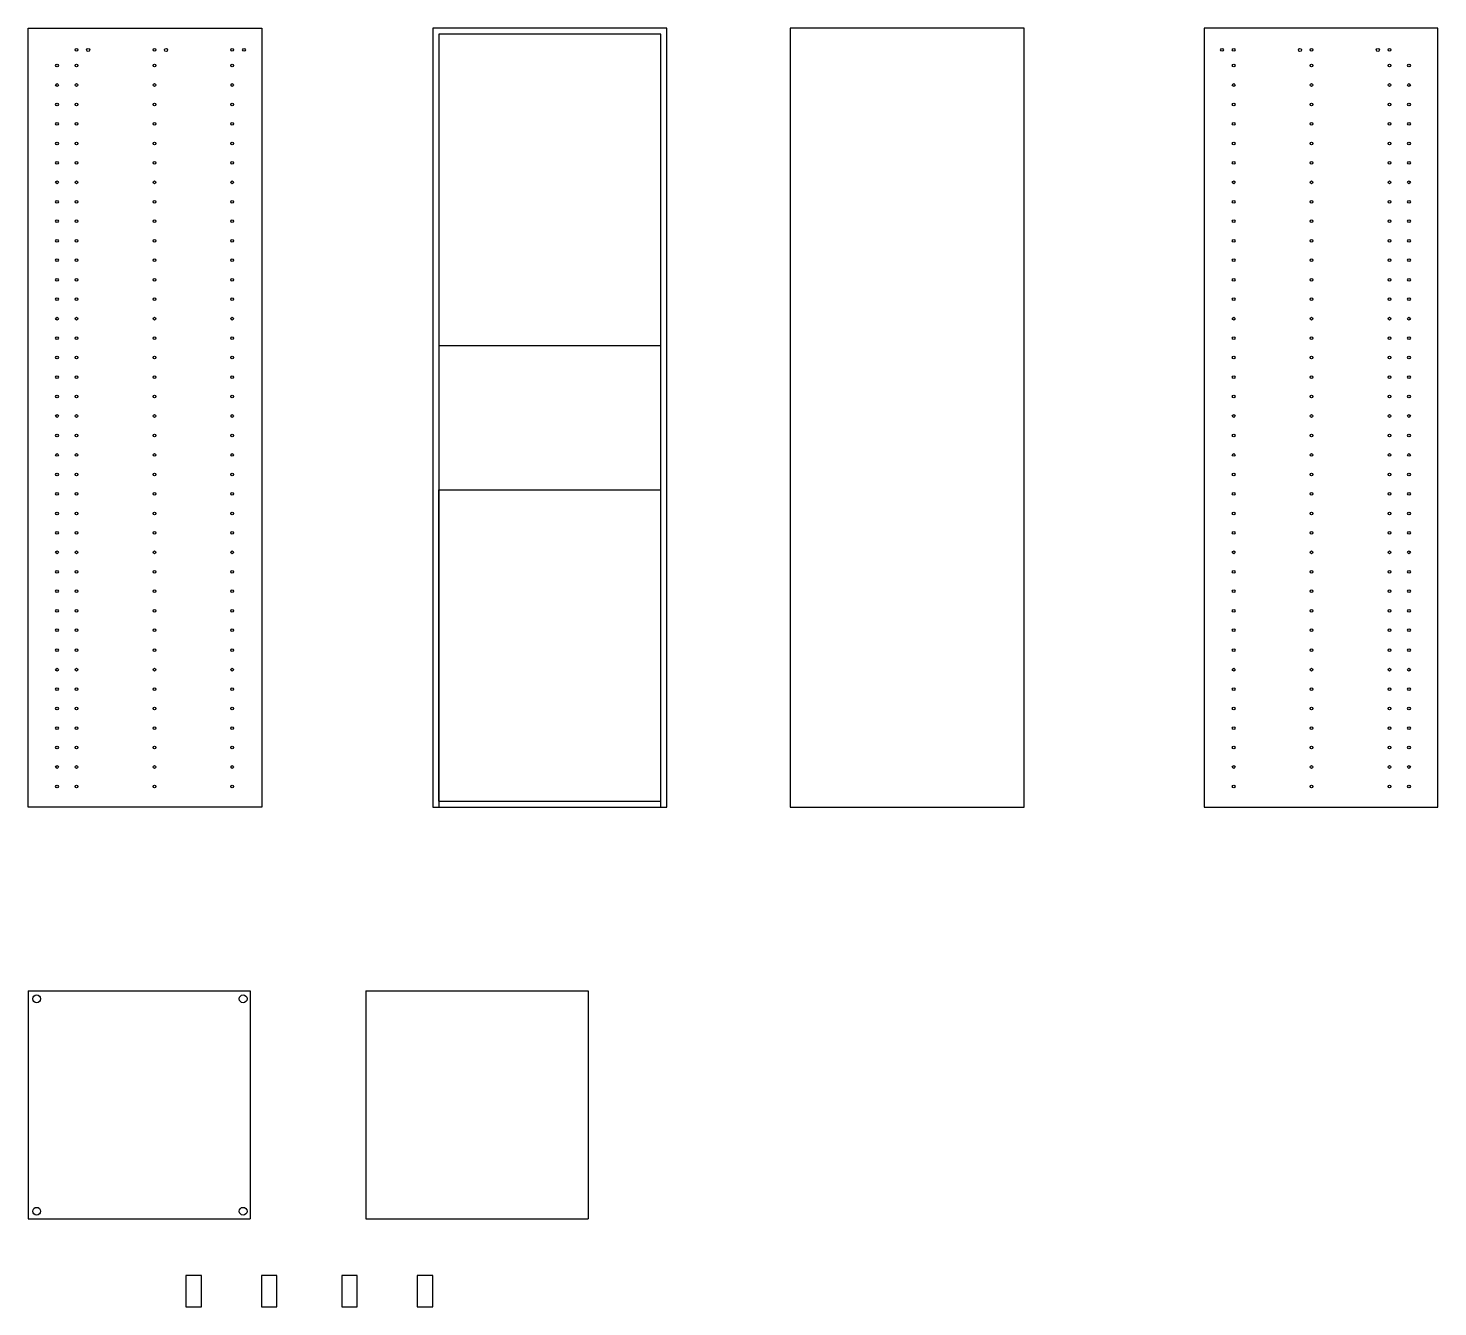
# Model space of a CAD drawing. Header units: millimetres. Extents: x -566 to 5878, y -1053 to 3177.
# Drawn here: x 3420 to 3781.9, y 1814 to 2142.4 of the extents above; entities that cross this region are included whole.
import ezdxf

# ---------------------------------------------------------------- set-up
doc = ezdxf.new("R2010")
doc.units = ezdxf.units.MM
doc.header["$MEASUREMENT"] = 0
doc.layers.add('ABACO', color=5, linetype='Continuous')

msp = doc.modelspace()

# ---------------------------------------------------------------- linework, layer by layer
at = {"layer": 'ABACO', "linetype": 'Continuous'}
for p, q in [((3480.04, 2060.85), (3480.04, 2023.85)), ((3525.46, 2060.85), (3582.46, 2060.85)), ((3721.92, 2060.85), (3721.92, 2023.85)), ((3525.46, 1943.85), (3525.46, 2023.85)), ((3525.46, 2023.85), (3582.46, 2023.85)), ((3525.46, 1943.85), (3582.46, 1943.85)), ((3525.46, 1943.85), (3525.46, 1942.35)), ((3480.04, 1942.35), (3420.04, 1942.35)), ((3523.96, 1942.35), (3583.96, 1942.35)), ((3523.96, 1942.35), (3533.96, 1942.35)), ((3721.92, 1942.35), (3781.92, 1942.35)), ((3420.04, 1895.16), (3477.04, 1895.16)), ((3477.04, 1895.16), (3477.04, 1836.66)), ((3506.76, 1895.16), (3563.76, 1895.16)), ((3563.76, 1895.16), (3563.76, 1836.66))]:
    msp.add_line(p, q, dxfattribs=at)
for points in [[(3420.04, 1942.35), (3420.04, 2142.35), (3480.04, 2142.35), (3480.04, 2060.85)], [(3583.96, 1942.35), (3583.96, 2142.35), (3523.96, 2142.35), (3523.96, 1942.35)], [(3781.92, 1942.35), (3781.92, 2142.35), (3721.92, 2142.35), (3721.92, 2060.85)], [(3582.46, 1942.35), (3582.46, 2140.85), (3525.46, 2140.85), (3525.46, 1943.85)], [(3480.04, 2023.85), (3480.04, 1942.35)], [(3721.92, 2023.85), (3721.92, 1942.35)], [(3420.04, 1895.16), (3420.04, 1836.66), (3477.04, 1836.66)], [(3506.76, 1895.16), (3506.76, 1836.66), (3563.76, 1836.66)], [(3460.54, 1814.05), (3464.54, 1814.05)], [(3479.9, 1814.05), (3483.9, 1814.05)], [(3500.54, 1814.05), (3504.54, 1814.05)], [(3519.9, 1814.05), (3523.9, 1814.05)]]:
    msp.add_lwpolyline(points, dxfattribs=at)
for points in [[(3675.69, 1942.35), (3675.69, 2142.35), (3615.69, 2142.35), (3615.69, 1942.35)], [(3460.54, 1822.05), (3460.54, 1814.05), (3464.54, 1814.05), (3464.54, 1822.05)], [(3479.9, 1822.05), (3479.9, 1814.05), (3483.9, 1814.05), (3483.9, 1822.05)], [(3500.54, 1822.05), (3500.54, 1814.05), (3504.54, 1814.05), (3504.54, 1822.05)], [(3519.9, 1822.05), (3519.9, 1814.05), (3523.9, 1814.05), (3523.9, 1822.05)]]:
    msp.add_lwpolyline(points, close=True, dxfattribs=at)
at = {"layer": 'ABACO'}
for centre, radius in [((3432.44, 2136.77), 0.35), ((3435.44, 2136.77), 0.4), ((3452.44, 2136.77), 0.35), ((3455.44, 2136.77), 0.4), ((3472.44, 2136.77), 0.35), ((3475.44, 2136.77), 0.35), ((3726.52, 2136.77), 0.35), ((3729.52, 2136.77), 0.35), ((3746.52, 2136.77), 0.4), ((3749.52, 2136.77), 0.35), ((3766.52, 2136.77), 0.4), ((3769.52, 2136.77), 0.35), ((3427.44, 2132.77), 0.35), ((3432.44, 2132.77), 0.35), ((3452.44, 2132.77), 0.35), ((3472.44, 2132.77), 0.35), ((3729.52, 2132.77), 0.35), ((3749.52, 2132.77), 0.35), ((3769.52, 2132.77), 0.35), ((3774.52, 2132.77), 0.35), ((3427.44, 2127.77), 0.35), ((3432.44, 2127.77), 0.35), ((3452.44, 2127.77), 0.35), ((3472.44, 2127.77), 0.35), ((3729.52, 2127.77), 0.35), ((3749.52, 2127.77), 0.35), ((3769.52, 2127.77), 0.35), ((3774.52, 2127.77), 0.35), ((3427.44, 2122.77), 0.35), ((3432.44, 2122.77), 0.35), ((3452.44, 2122.77), 0.35), ((3472.44, 2122.77), 0.35), ((3729.52, 2122.77), 0.35), ((3749.52, 2122.77), 0.35), ((3769.52, 2122.77), 0.35), ((3774.52, 2122.77), 0.35), ((3427.44, 2117.77), 0.35), ((3432.44, 2117.77), 0.35), ((3452.44, 2117.77), 0.35), ((3472.44, 2117.77), 0.35), ((3729.52, 2117.77), 0.35), ((3749.52, 2117.77), 0.35), ((3769.52, 2117.77), 0.35), ((3774.52, 2117.77), 0.35), ((3427.44, 2112.77), 0.35), ((3432.44, 2112.77), 0.35), ((3452.44, 2112.77), 0.35), ((3472.44, 2112.77), 0.35), ((3729.52, 2112.77), 0.35), ((3749.52, 2112.77), 0.35), ((3769.52, 2112.77), 0.35), ((3774.52, 2112.77), 0.35), ((3427.44, 2107.77), 0.35), ((3432.44, 2107.77), 0.35), ((3452.44, 2107.77), 0.35), ((3472.44, 2107.77), 0.35), ((3729.52, 2107.77), 0.35), ((3749.52, 2107.77), 0.35), ((3769.52, 2107.77), 0.35), ((3774.52, 2107.77), 0.35), ((3427.44, 2102.77), 0.35), ((3432.44, 2102.77), 0.35), ((3452.44, 2102.77), 0.35), ((3472.44, 2102.77), 0.35), ((3729.52, 2102.77), 0.35), ((3749.52, 2102.77), 0.35), ((3769.52, 2102.77), 0.35), ((3774.52, 2102.77), 0.35), ((3427.44, 2097.77), 0.35), ((3432.44, 2097.77), 0.35), ((3452.44, 2097.77), 0.35), ((3472.44, 2097.77), 0.35), ((3729.52, 2097.77), 0.35), ((3749.52, 2097.77), 0.35), ((3769.52, 2097.77), 0.35), ((3774.52, 2097.77), 0.35), ((3427.44, 2092.77), 0.35), ((3432.44, 2092.77), 0.35), ((3452.44, 2092.77), 0.35), ((3472.44, 2092.77), 0.35), ((3729.52, 2092.77), 0.35), ((3749.52, 2092.77), 0.35), ((3769.52, 2092.77), 0.35), ((3774.52, 2092.77), 0.35), ((3427.44, 2087.77), 0.35), ((3432.44, 2087.77), 0.35), ((3452.44, 2087.77), 0.35), ((3472.44, 2087.77), 0.35), ((3729.52, 2087.77), 0.35), ((3749.52, 2087.77), 0.35), ((3769.52, 2087.77), 0.35), ((3774.52, 2087.77), 0.35), ((3427.44, 2082.77), 0.35), ((3432.44, 2082.77), 0.35), ((3452.44, 2082.77), 0.35), ((3472.44, 2082.77), 0.35), ((3729.52, 2082.77), 0.35), ((3749.52, 2082.77), 0.35), ((3769.52, 2082.77), 0.35), ((3774.52, 2082.77), 0.35), ((3427.44, 2077.77), 0.35), ((3432.44, 2077.77), 0.35), ((3452.44, 2077.77), 0.35), ((3472.44, 2077.77), 0.35), ((3729.52, 2077.77), 0.35), ((3749.52, 2077.77), 0.35), ((3769.52, 2077.77), 0.35), ((3774.52, 2077.77), 0.35), ((3427.44, 2072.77), 0.35), ((3432.44, 2072.77), 0.35), ((3452.44, 2072.77), 0.35), ((3472.44, 2072.77), 0.35), ((3729.52, 2072.77), 0.35), ((3749.52, 2072.77), 0.35), ((3769.52, 2072.77), 0.35), ((3774.52, 2072.77), 0.35), ((3427.44, 2067.77), 0.35), ((3432.44, 2067.77), 0.35), ((3452.44, 2067.77), 0.35), ((3472.44, 2067.77), 0.35), ((3729.52, 2067.77), 0.35), ((3749.52, 2067.77), 0.35), ((3769.52, 2067.77), 0.35), ((3774.52, 2067.77), 0.35), ((3427.44, 2062.77), 0.35), ((3432.44, 2062.77), 0.35), ((3452.44, 2062.77), 0.35), ((3472.44, 2062.77), 0.35), ((3729.52, 2062.77), 0.35), ((3749.52, 2062.77), 0.35), ((3769.52, 2062.77), 0.35), ((3774.52, 2062.77), 0.35), ((3427.44, 2057.77), 0.35), ((3432.44, 2057.77), 0.35), ((3452.44, 2057.77), 0.35), ((3472.44, 2057.77), 0.35), ((3729.52, 2057.77), 0.35), ((3749.52, 2057.77), 0.35), ((3769.52, 2057.77), 0.35), ((3774.52, 2057.77), 0.35), ((3427.44, 2052.77), 0.35), ((3432.44, 2052.77), 0.35), ((3452.44, 2052.77), 0.35), ((3472.44, 2052.77), 0.35), ((3729.52, 2052.77), 0.35), ((3749.52, 2052.77), 0.35), ((3769.52, 2052.77), 0.35), ((3774.52, 2052.77), 0.35), ((3427.44, 2047.77), 0.35), ((3432.44, 2047.77), 0.35), ((3452.44, 2047.77), 0.35), ((3472.44, 2047.77), 0.35), ((3729.52, 2047.77), 0.35), ((3749.52, 2047.77), 0.35), ((3769.52, 2047.77), 0.35), ((3774.52, 2047.77), 0.35), ((3427.44, 2042.77), 0.35), ((3432.44, 2042.77), 0.35), ((3452.44, 2042.77), 0.35), ((3472.44, 2042.77), 0.35), ((3729.52, 2042.77), 0.35), ((3749.52, 2042.77), 0.35), ((3769.52, 2042.77), 0.35), ((3774.52, 2042.77), 0.35), ((3427.44, 2037.77), 0.35), ((3432.44, 2037.77), 0.35), ((3452.44, 2037.77), 0.35), ((3472.44, 2037.77), 0.35), ((3729.52, 2037.77), 0.35), ((3749.52, 2037.77), 0.35), ((3769.52, 2037.77), 0.35), ((3774.52, 2037.77), 0.35), ((3427.44, 2032.77), 0.35), ((3432.44, 2032.77), 0.35), ((3452.44, 2032.77), 0.35), ((3472.44, 2032.77), 0.35), ((3729.52, 2032.77), 0.35), ((3749.52, 2032.77), 0.35), ((3769.52, 2032.77), 0.35), ((3774.52, 2032.77), 0.35), ((3427.44, 2027.77), 0.35), ((3432.44, 2027.77), 0.35), ((3452.44, 2027.77), 0.35), ((3472.44, 2027.77), 0.35), ((3729.52, 2027.77), 0.35), ((3749.52, 2027.77), 0.35), ((3769.52, 2027.77), 0.35), ((3774.52, 2027.77), 0.35), ((3427.44, 2022.77), 0.35), ((3432.44, 2022.77), 0.35), ((3452.44, 2022.77), 0.35), ((3472.44, 2022.77), 0.35), ((3729.52, 2022.77), 0.35), ((3749.52, 2022.77), 0.35), ((3769.52, 2022.77), 0.35), ((3774.52, 2022.77), 0.35), ((3427.44, 2017.77), 0.35), ((3432.44, 2017.77), 0.35), ((3452.44, 2017.77), 0.35), ((3472.44, 2017.77), 0.35), ((3729.52, 2017.77), 0.35), ((3749.52, 2017.77), 0.35), ((3769.52, 2017.77), 0.35), ((3774.52, 2017.77), 0.35), ((3427.44, 2012.77), 0.35), ((3432.44, 2012.77), 0.35), ((3452.44, 2012.77), 0.35), ((3472.44, 2012.77), 0.35), ((3729.52, 2012.77), 0.35), ((3749.52, 2012.77), 0.35), ((3769.52, 2012.77), 0.35), ((3774.52, 2012.77), 0.35), ((3427.44, 2007.77), 0.35), ((3432.44, 2007.77), 0.35), ((3452.44, 2007.77), 0.35), ((3472.44, 2007.77), 0.35), ((3729.52, 2007.77), 0.35), ((3749.52, 2007.77), 0.35), ((3769.52, 2007.77), 0.35), ((3774.52, 2007.77), 0.35), ((3427.44, 2002.77), 0.35), ((3432.44, 2002.77), 0.35), ((3452.44, 2002.77), 0.35), ((3472.44, 2002.77), 0.35), ((3729.52, 2002.77), 0.35), ((3749.52, 2002.77), 0.35), ((3769.52, 2002.77), 0.35), ((3774.52, 2002.77), 0.35), ((3427.44, 1997.77), 0.35), ((3432.44, 1997.77), 0.35), ((3452.44, 1997.77), 0.35), ((3472.44, 1997.77), 0.35), ((3729.52, 1997.77), 0.35), ((3749.52, 1997.77), 0.35), ((3769.52, 1997.77), 0.35), ((3774.52, 1997.77), 0.35), ((3427.44, 1992.77), 0.35), ((3432.44, 1992.77), 0.35), ((3452.44, 1992.77), 0.35), ((3472.44, 1992.77), 0.35), ((3729.52, 1992.77), 0.35), ((3749.52, 1992.77), 0.35), ((3769.52, 1992.77), 0.35), ((3774.52, 1992.77), 0.35), ((3427.44, 1987.77), 0.35), ((3432.44, 1987.77), 0.35), ((3452.44, 1987.77), 0.35), ((3472.44, 1987.77), 0.35), ((3729.52, 1987.77), 0.35), ((3749.52, 1987.77), 0.35), ((3769.52, 1987.77), 0.35), ((3774.52, 1987.77), 0.35), ((3427.44, 1982.65), 0.35), ((3432.44, 1982.65), 0.35), ((3452.44, 1982.65), 0.35), ((3472.44, 1982.65), 0.35), ((3729.52, 1982.65), 0.35), ((3749.52, 1982.65), 0.35), ((3769.52, 1982.65), 0.35), ((3774.52, 1982.65), 0.35), ((3427.44, 1977.65), 0.35), ((3432.44, 1977.65), 0.35), ((3452.44, 1977.65), 0.35), ((3472.44, 1977.65), 0.35), ((3729.52, 1977.65), 0.35), ((3749.52, 1977.65), 0.35), ((3769.52, 1977.65), 0.35), ((3774.52, 1977.65), 0.35), ((3427.44, 1972.65), 0.35), ((3432.44, 1972.65), 0.35), ((3452.44, 1972.65), 0.35), ((3472.44, 1972.65), 0.35), ((3729.52, 1972.65), 0.35), ((3749.52, 1972.65), 0.35), ((3769.52, 1972.65), 0.35), ((3774.52, 1972.65), 0.35), ((3427.44, 1967.65), 0.35), ((3432.44, 1967.65), 0.35), ((3452.44, 1967.65), 0.35), ((3472.44, 1967.65), 0.35), ((3729.52, 1967.65), 0.35), ((3749.52, 1967.65), 0.35), ((3769.52, 1967.65), 0.35), ((3774.52, 1967.65), 0.35), ((3427.44, 1962.65), 0.35), ((3432.44, 1962.65), 0.35), ((3452.44, 1962.65), 0.35), ((3472.44, 1962.65), 0.35), ((3729.52, 1962.65), 0.35), ((3749.52, 1962.65), 0.35), ((3769.52, 1962.65), 0.35), ((3774.52, 1962.65), 0.35), ((3427.44, 1957.65), 0.35), ((3432.44, 1957.65), 0.35), ((3452.44, 1957.65), 0.35), ((3472.44, 1957.65), 0.35), ((3729.52, 1957.65), 0.35), ((3749.52, 1957.65), 0.35), ((3769.52, 1957.65), 0.35), ((3774.52, 1957.65), 0.35), ((3427.44, 1952.65), 0.35), ((3432.44, 1952.65), 0.35), ((3452.44, 1952.65), 0.35), ((3472.44, 1952.65), 0.35), ((3729.52, 1952.65), 0.35), ((3749.52, 1952.65), 0.35), ((3769.52, 1952.65), 0.35), ((3774.52, 1952.65), 0.35), ((3427.44, 1947.65), 0.35), ((3432.44, 1947.65), 0.35), ((3452.44, 1947.65), 0.35), ((3472.44, 1947.65), 0.35), ((3729.52, 1947.65), 0.35), ((3749.52, 1947.65), 0.35), ((3769.52, 1947.65), 0.35), ((3774.52, 1947.65), 0.35), ((3422.22, 1893.13), 1), ((3475.22, 1893.13), 1), ((3422.22, 1838.59), 1), ((3475.22, 1838.59), 1)]:
    msp.add_circle(centre, radius, dxfattribs=at)

doc.saveas('drawing.dxf')
